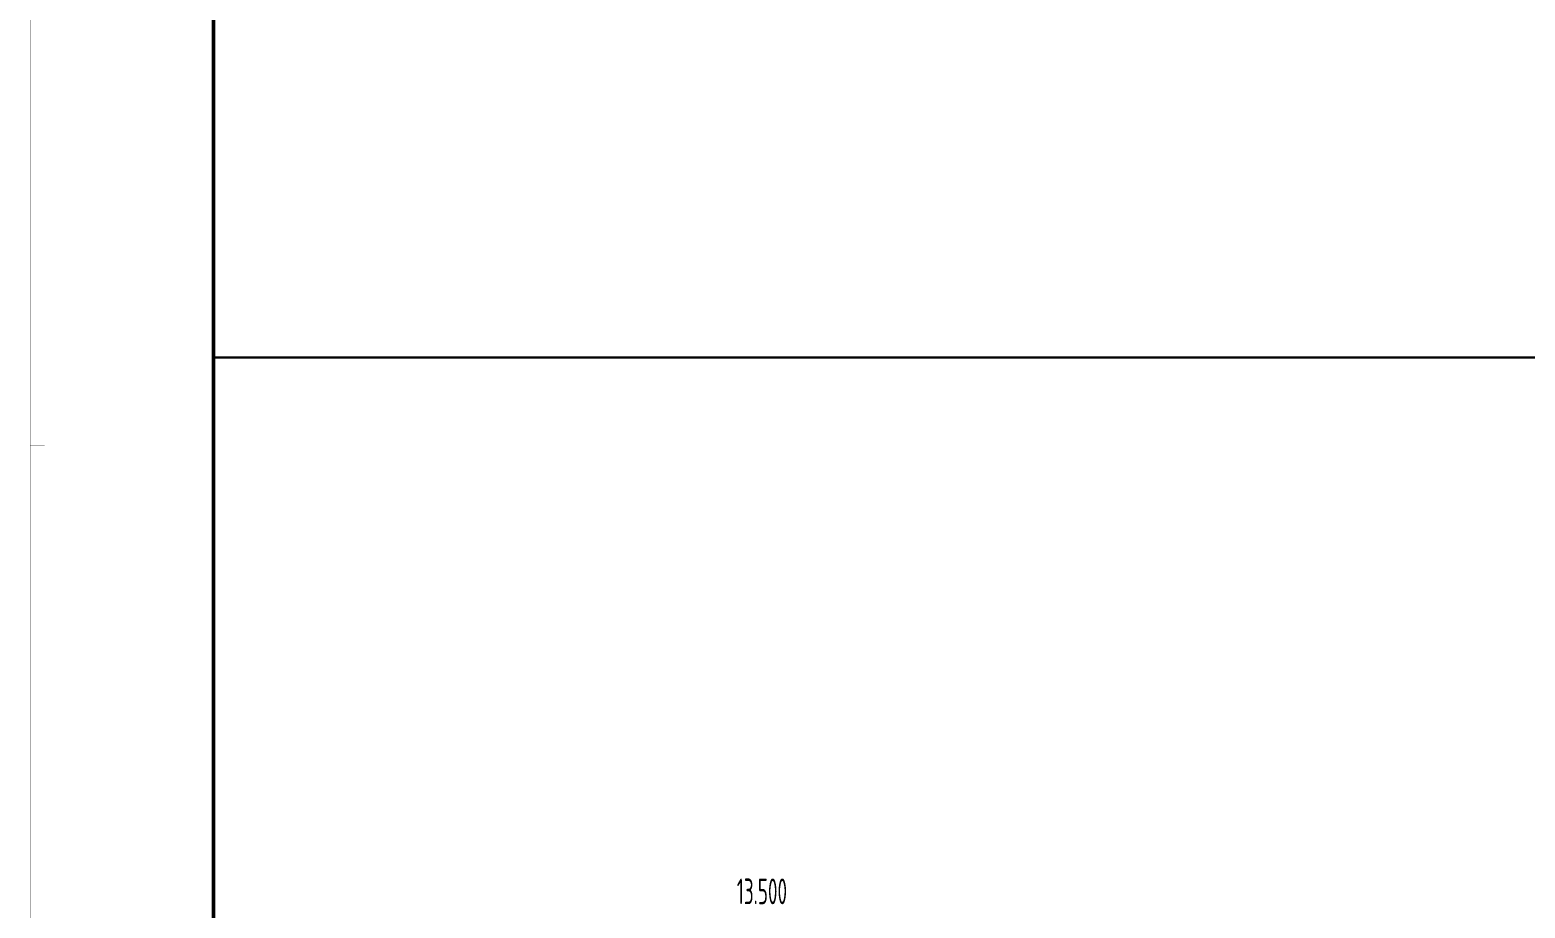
# Model space of a CAD drawing. Extents: x -280168 to 205214, y -148835 to -64913.
# Drawn here: x -20050 to 313, y -125430 to -113469 of the extents above; entities that cross this region are included whole.
import ezdxf

# ---------------------------------------------------------------- set-up
doc = ezdxf.new("R2010")
doc.units = 0
doc.header["$LTSCALE"] = 1000
doc.header["$MEASUREMENT"] = 0
doc.layers.add('02-TEXT_标注', color=130, linetype='Continuous')
doc.layers.add('04-不打印_辅助线', color=165, linetype='Continuous', plot=False)
doc.styles.add('_TCH_DIM', font='ros1.shx', dxfattribs={"width": 0.75, "bigfont": 'jd.shx'})

# ---------------------------------------------------------------- blocks, each defined once
blk = doc.blocks.new('图框-A1+1-4')
for points, const_width in [([(0, 0), (1051, 0), (1051, 594), (0, 594)], 0.05), ([(976, 584), (25, 584), (25, 10), (976, 10)], 0.5)]:
    blk.add_lwpolyline(points, close=True, dxfattribs=dict(const_width=const_width))
at = {"const_width": 0.05}
blk.add_lwpolyline([(0, 297), (2, 297)], dxfattribs=at)

msp = doc.modelspace()

# ---------------------------------------------------------------- linework, layer by layer
at = {"layer": '04-不打印_辅助线'}
for points in [[(-17547.6, -117932.1), (77552.4, -117932.1), (77552.4, -90432.1), (-17547.6, -90432.1)], [(-17547.6, -145432.1), (77552.4, -145432.1), (77552.4, -117932.1), (-17547.6, -117932.1)]]:
    msp.add_lwpolyline(points, close=True, dxfattribs=at)

# ---------------------------------------------------------------- block references
at = {"xscale": 100, "yscale": 100, "zscale": 100}
msp.add_blockref('图框-A1+1-4', (-20047.6, -148832.1), dxfattribs=at)

# ---------------------------------------------------------------- texts
at = {"layer": '02-TEXT_标注', "style": '_TCH_DIM', "width": 0.6375}
msp.add_text('13.500', height=350, dxfattribs=at).set_placement((-10422.2, -125377.1))

doc.saveas('drawing.dxf')
